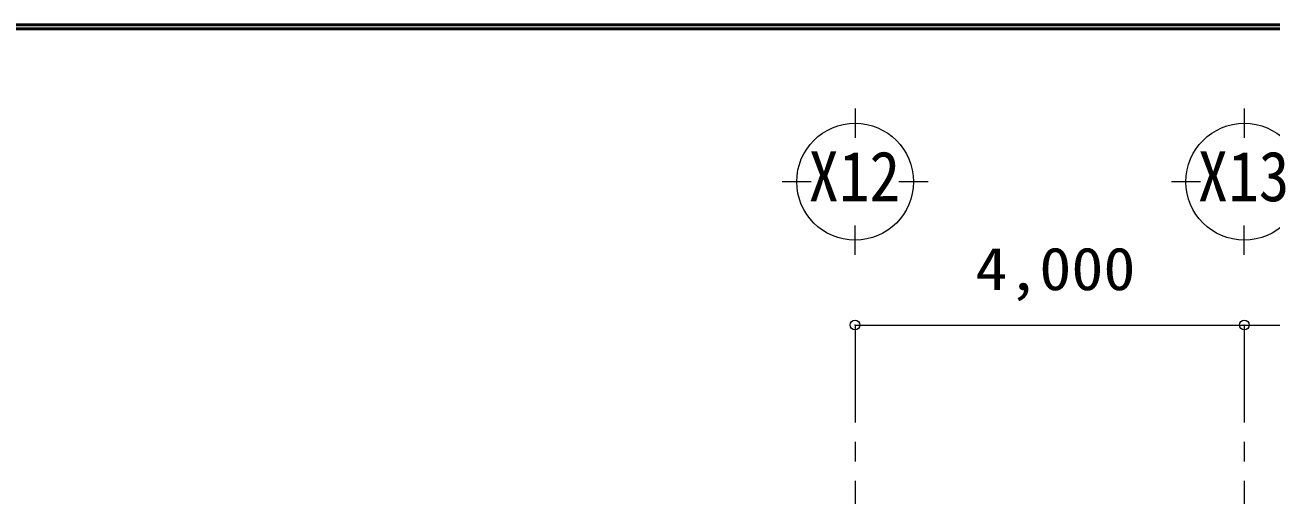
# Model space of a CAD drawing. Units: millimetres at full size, sheet at 1:200; details may follow other scales. Extents: x -55340 to 55340, y -38040 to 38040.
# Drawn here: x -1210 to 11596, y 33215 to 38040 of the extents above; entities that cross this region are included whole.
import ezdxf
from ezdxf.enums import TextEntityAlignment as Align

# ---------------------------------------------------------------- set-up
doc = ezdxf.new("R2010")
doc.units = ezdxf.units.MM
doc.header["$LTSCALE"] = 200
doc.header["$PDMODE"] = 32
doc.header["$PDSIZE"] = 100
doc.linetypes.add('CHAIN1', pattern=[8, 5, -1, 1, -1])
for name, color, linetype, lineweight in [('0-1_通り芯', 3, 'Continuous', 18), ('0-A_寸法', 6, 'Continuous', 9), ('F-0_F-0ﾚｲﾔ', 5, 'Continuous', 50)]:
    doc.layers.add(name, color=color, linetype=linetype, lineweight=lineweight)
doc.styles.add('ＭＳ ゴシック', font='')
doc.styles.get('ＭＳ ゴシック').set_extended_font_data('MS Gothic')

msp = doc.modelspace()

# ---------------------------------------------------------------- linework, layer by layer
at = {"layer": '0-1_通り芯'}
for p, q in [((7321.5, 37180.7), (7321.5, 36880.7)), ((11321.5, 37180.7), (11321.5, 36880.7)), ((6871.5, 36430.7), (6571.5, 36430.7)), ((8071.5, 36430.7), (7771.5, 36430.7)), ((10871.5, 36430.7), (10571.5, 36430.7)), ((7321.5, 35680.7), (7321.5, 35980.7)), ((11321.5, 35680.7), (11321.5, 35980.7))]:
    msp.add_line(p, q, dxfattribs=at)
at = {"layer": '0-1_通り芯', "color": 4, "linetype": 'CHAIN1', "lineweight": 9}
for p, q in [((7321.5, 34960), (7321.5, 25478.6)), ((11321.5, 34960), (11321.5, 25478.6))]:
    msp.add_line(p, q, dxfattribs=at)
at = {"layer": '0-1_通り芯'}
for centre in [(7321.5, 36430.7), (11321.5, 36430.7)]:
    msp.add_circle(centre, 600, dxfattribs=at)
at = {"layer": '0-A_寸法', "color": 4}
msp.add_lwpolyline([(7321.5, 34960), (11321.5, 34960), (15321.5, 34960), (19321.5, 34960)], dxfattribs=at)
at = {"layer": '0-A_寸法'}
for p in [(7321.5, 34960), (11321.5, 34960)]:
    msp.add_point(p, dxfattribs=at)
at = {"layer": 'F-0_F-0ﾚｲﾔ'}
for p, q in [((-55340, 38040), (55340, 38040)), ((-55300, 38000), (55300, 38000))]:
    msp.add_line(p, q, dxfattribs=at)

# ---------------------------------------------------------------- texts
at = {"layer": '0-1_通り芯', "color": 2, "style": 'ＭＳ ゴシック', "width": 0.9}
for s, p in [('X12', (6841.8, 36076.5)), ('X13', (10841.8, 36076.5))]:
    msp.add_text(s, height=513.2, dxfattribs=at).set_placement(p, align=Align.BOTTOM_LEFT)
at = {"layer": '0-A_寸法', "color": 2, "style": 'ＭＳ ゴシック', "width": 1.1}
msp.add_text('4,000', height=439.9, dxfattribs=at).set_placement((8556.6, 35185.8), align=Align.BOTTOM_LEFT)

doc.saveas('drawing.dxf')
